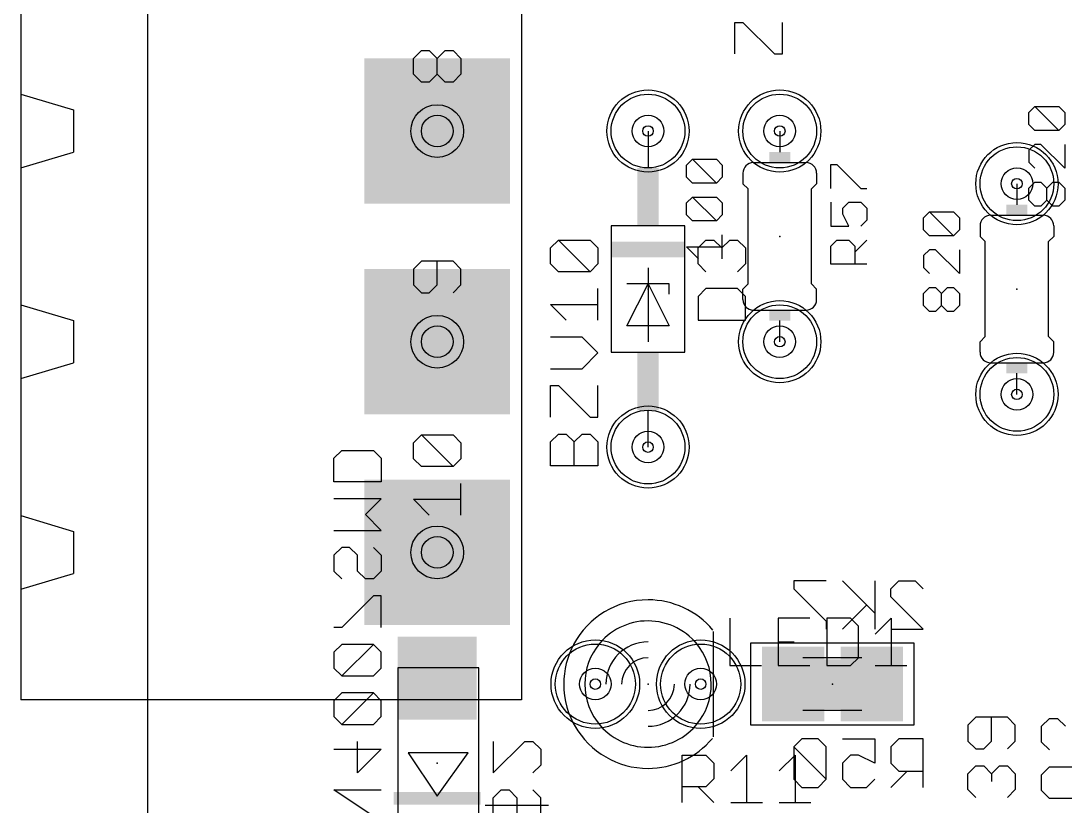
# Model space of a CAD drawing. Extents: x -2 to 128, y 10 to 112.
# Drawn here: x -2.41 to 22.75, y 31.98 to 50.92 of the extents above; entities that cross this region are included whole.
import ezdxf

# ---------------------------------------------------------------- set-up
doc = ezdxf.new("R2010")
doc.units = 0
for name, color, linetype in [('17', 82, 'CONTINUOUS'), ('20', 7, 'CONTINUOUS'), ('21', 253, 'CONTINUOUS'), ('22', 253, 'CONTINUOUS'), ('23', 7, 'CONTINUOUS'), ('24', 7, 'CONTINUOUS'), ('25', 253, 'CONTINUOUS'), ('26', 253, 'CONTINUOUS'), ('27', 253, 'CONTINUOUS'), ('28', 253, 'CONTINUOUS'), ('29', 253, 'CONTINUOUS'), ('30', 253, 'CONTINUOUS'), ('32', 253, 'CONTINUOUS'), ('36', 253, 'CONTINUOUS'), ('40', 175, 'CONTINUOUS'), ('44', 253, 'CONTINUOUS'), ('51', 253, 'CONTINUOUS'), ('52', 253, 'CONTINUOUS')]:
    doc.layers.add(name, color=color, linetype=linetype)

# ---------------------------------------------------------------- blocks, each defined once
blk = doc.blocks.new('RECT')
blk.add_solid([(-0.5, -0.5), (0.5, -0.5), (-0.5, 0.5), (0.5, 0.5)])
blk = doc.blocks.new('ROUNDP')
blk.add_circle((0, 0), 0.5)
blk = doc.blocks.new('SQUAREP')
blk.add_solid([(-0.5, -0.5), (0.5, -0.5), (-0.5, 0.5), (0.5, 0.5)])

msp = doc.modelspace()

# ---------------------------------------------------------------- linework, layer by layer
at = {"layer": '20'}
msp.add_line((0.64, 111.722), (0.64, 10.1472), dxfattribs=at)
at = {"layer": '21'}
for p, q in [((0.635, 87.376), (0.635, 34.544)), ((9.652, 52.705), (9.652, 48.895)), ((-2.413, 52.451), (-2.413, 49.149)), ((7.0475, 50.0121), (7.2382, 50.2028)), ((7.2382, 50.2028), (7.4289, 50.2028)), ((7.4289, 50.2028), (7.6195, 50.0121)), ((7.6195, 50.0121), (7.8102, 50.2028)), ((7.8102, 50.2028), (8.0008, 50.2028)), ((8.0008, 50.2028), (8.1915, 50.0121)), ((7.0475, 49.6308), (7.0475, 50.0121)), ((7.6195, 49.6308), (7.6195, 50.0121)), ((8.1915, 50.0121), (8.1915, 49.6308)), ((7.2382, 49.4401), (7.0475, 49.6308)), ((7.6195, 49.6308), (7.4289, 49.4401)), ((7.8102, 49.4401), (7.6195, 49.6308)), ((8.1915, 49.6308), (8.0008, 49.4401)), ((7.4289, 49.4401), (7.2382, 49.4401)), ((8.0008, 49.4401), (7.8102, 49.4401)), ((-2.413, 49.149), (-2.413, 47.371)), ((-2.413, 49.149), (-1.143, 48.768)), ((-1.143, 48.768), (-1.143, 47.752)), ((-2.413, 47.371), (-1.143, 47.752)), ((9.652, 47.625), (9.652, 43.815)), ((-2.413, 47.371), (-2.413, 44.069)), ((14.986, 47.244), (14.986, 46.99)), ((16.764, 47.244), (16.764, 46.99)), ((15.113, 46.863), (14.986, 46.99)), ((15.113, 44.577), (15.113, 46.863)), ((16.637, 46.863), (16.764, 46.99)), ((16.637, 44.577), (16.637, 46.863)), ((11.811, 45.974), (11.811, 42.926)), ((13.589, 45.974), (11.811, 45.974)), ((13.589, 42.926), (13.589, 45.974)), ((20.701, 45.974), (20.701, 45.72)), ((22.479, 45.974), (22.479, 45.72)), ((20.828, 45.593), (20.701, 45.72)), ((20.828, 43.307), (20.828, 45.593)), ((22.352, 45.593), (22.479, 45.72)), ((22.352, 43.307), (22.352, 45.593)), ((7.2382, 45.1228), (7.0475, 44.9321)), ((8.0008, 45.1228), (7.2382, 45.1228)), ((7.6195, 44.5508), (7.6195, 45.1228)), ((8.1915, 44.9321), (8.0008, 45.1228)), ((7.0475, 44.9321), (7.0475, 44.5508)), ((8.1915, 44.5508), (8.1915, 44.9321)), ((12.7, 44.958), (12.7, 44.577)), ((7.0475, 44.5508), (7.2382, 44.3601)), ((7.4289, 44.3601), (7.6195, 44.5508)), ((8.0008, 44.3601), (8.1915, 44.5508)), ((12.192, 43.561), (12.7, 44.577)), ((12.7, 44.577), (12.192, 44.577)), ((12.7, 44.577), (12.7, 43.18)), ((12.7, 44.577), (13.208, 43.561)), ((13.208, 44.577), (12.7, 44.577)), ((13.208, 44.323), (13.208, 44.577)), ((15.113, 44.577), (14.986, 44.45)), ((16.637, 44.577), (16.764, 44.45)), ((7.2382, 44.3601), (7.4289, 44.3601)), ((14.986, 44.196), (14.986, 44.45)), ((16.764, 44.196), (16.764, 44.45)), ((-2.413, 44.069), (-2.413, 42.291)), ((-2.413, 44.069), (-1.143, 43.688)), ((-1.143, 43.688), (-1.143, 42.672)), ((13.208, 43.561), (12.192, 43.561)), ((20.828, 43.307), (20.701, 43.18)), ((22.352, 43.307), (22.479, 43.18)), ((20.701, 42.926), (20.701, 43.18)), ((22.479, 42.926), (22.479, 43.18)), ((11.811, 42.926), (13.589, 42.926)), ((-2.413, 42.291), (-1.143, 42.672)), ((9.652, 42.545), (9.652, 38.735)), ((-2.413, 42.291), (-2.413, 38.989)), ((7.0475, 40.7411), (7.2382, 40.9318)), ((7.2382, 40.9318), (8.0008, 40.9318)), ((8.0008, 40.1691), (7.2382, 40.9318)), ((8.0008, 40.9318), (8.1915, 40.7411)), ((7.0475, 40.3598), (7.0475, 40.7411)), ((8.1915, 40.7411), (8.1915, 40.3598)), ((7.2382, 40.1691), (7.0475, 40.3598)), ((8.1915, 40.3598), (8.0008, 40.1691)), ((8.0008, 40.1691), (7.2382, 40.1691)), ((8.1915, 38.9997), (8.1915, 39.7624)), ((7.4289, 38.9997), (7.0475, 39.381)), ((7.0475, 39.381), (8.1915, 39.381)), ((-2.413, 38.989), (-2.413, 37.211)), ((-2.413, 38.989), (-1.143, 38.608)), ((-1.143, 38.608), (-1.143, 37.592)), ((-2.413, 37.211), (-1.143, 37.592)), ((9.652, 37.465), (9.652, 34.544)), ((-2.413, 37.211), (-2.413, 34.544)), ((0.635, 34.544), (-2.413, 34.544)), ((9.652, 34.544), (0.635, 34.544))]:
    msp.add_line(p, q, dxfattribs=at)
for centre, radius, start, end in [((15.24, 47.244), 0.254, 90, 180), ((16.51, 47.244), 0.254, 0, 90), ((20.955, 45.974), 0.254, 90, 180), ((22.225, 45.974), 0.254, 0, 90), ((15.24, 44.196), 0.254, 180, 270), ((16.51, 44.196), 0.254, 270, 0), ((20.955, 42.926), 0.254, 180, 270), ((22.225, 42.926), 0.254, 270, 0), ((12.7001, 34.925), 2.032, 90.0017, 151.9286), ((12.7, 34.925), 2.032, 39.8072, 90.0003), ((12.7, 34.925), 1.524, 90, 143.1301), ((12.7, 34.925), 1.524, 35.5374, 89.9987), ((12.7, 34.925), 1.524, 217.8728, 269.9997), ((12.7, 34.925), 1.524, 270.0003, 322.1272), ((12.6999, 34.925), 2.032, 209.7464, 270.0016), ((12.7, 34.925), 2.032, 269.9989, 319.762)]:
    msp.add_arc(centre, radius, start, end, dxfattribs=at)
at = {"layer": '22'}
for p, q in [((8.37, 33.27), (6.92, 33.27)), ((6.92, 33.27), (7.62, 32.22)), ((7.62, 32.22), (8.37, 33.27))]:
    msp.add_line(p, q, dxfattribs=at)
at = {"layer": '23'}
for p in [(15.875, 45.72), (12.7, 44.45), (21.59, 44.45), (12.7, 34.925)]:
    msp.add_point(p, dxfattribs=at)
at = {"layer": '24'}
for p in [(17.145, 34.925), (7.62, 33.02)]:
    msp.add_point(p, dxfattribs=at)
at = {"layer": '25'}
for p, q in [((17.1062, 46.878), (17.1062, 47.4542)), ((17.1062, 47.4542), (17.2502, 47.4542)), ((17.2502, 47.4542), (17.8264, 46.878)), ((17.8264, 46.878), (17.9705, 46.878)), ((17.1062, 46.5421), (17.1062, 45.9658)), ((17.3943, 46.398), (17.5383, 46.5421)), ((17.3943, 46.254), (17.3943, 46.398)), ((17.5383, 46.5421), (17.8264, 46.5421)), ((17.8264, 46.5421), (17.9705, 46.398)), ((17.9705, 46.398), (17.9705, 46.1099)), ((17.5383, 45.9658), (17.3943, 46.254)), ((17.9705, 46.1099), (17.8264, 45.9658)), ((17.1062, 45.9658), (17.5383, 45.9658)), ((13.9055, 45.4401), (14.0962, 45.6307)), ((14.0962, 45.6307), (14.2869, 45.6307)), ((14.2869, 45.6307), (14.4775, 45.4401)), ((14.4775, 45.4401), (14.6682, 45.6307)), ((14.6682, 45.6307), (14.8588, 45.6307)), ((14.8588, 45.6307), (15.0495, 45.4401)), ((17.1062, 45.4859), (17.2502, 45.6299)), ((17.2502, 45.6299), (17.5383, 45.6299)), ((17.5383, 45.6299), (17.6824, 45.4859)), ((17.6824, 45.3418), (17.9705, 45.6299)), ((13.9055, 45.0588), (13.9055, 45.4401)), ((14.4775, 45.4401), (14.4775, 45.2494)), ((15.0495, 45.4401), (15.0495, 45.0588)), ((17.1062, 45.0537), (17.1062, 45.4859)), ((17.6824, 45.4859), (17.6824, 45.0537)), ((14.0962, 44.8681), (13.9055, 45.0588)), ((15.0495, 45.0588), (14.8588, 44.8681)), ((17.9705, 45.0537), (17.1062, 45.0537)), ((14.0962, 44.4614), (13.9055, 44.2707)), ((14.8588, 44.4614), (14.0962, 44.4614)), ((15.0495, 44.2707), (14.8588, 44.4614)), ((13.9055, 44.2707), (13.9055, 43.6987)), ((15.0495, 43.6987), (15.0495, 44.2707)), ((13.9055, 43.6987), (15.0495, 43.6987)), ((14.6685, 36.5135), (14.6685, 35.3695)), ((16.6005, 36.5135), (15.8379, 36.5135)), ((15.8379, 36.5135), (15.8379, 35.3695)), ((17.0073, 36.5135), (17.0073, 35.3695)), ((17.5793, 36.5135), (17.0073, 36.5135)), ((17.7699, 36.3228), (17.5793, 36.5135)), ((18.1767, 36.1322), (18.558, 36.5135)), ((18.558, 36.5135), (18.558, 35.3695)), ((17.7699, 35.5602), (17.7699, 36.3228)), ((15.8379, 35.9415), (16.2192, 35.9415)), ((17.5793, 35.3695), (17.7699, 35.5602)), ((14.6685, 35.3695), (15.4312, 35.3695)), ((15.8379, 35.3695), (16.6005, 35.3695)), ((17.0073, 35.3695), (17.5793, 35.3695)), ((18.1767, 35.3695), (18.9393, 35.3695)), ((22.1859, 33.9085), (22.3766, 34.0992)), ((22.3766, 34.0992), (22.5673, 34.0992)), ((22.5673, 34.0992), (22.7579, 33.9085)), ((22.1859, 33.5272), (22.1859, 33.9085)), ((22.3766, 33.3365), (22.1859, 33.5272)), ((13.5255, 32.0675), (13.5255, 33.2115)), ((13.5255, 33.2115), (14.0975, 33.2115)), ((14.0975, 33.2115), (14.2881, 33.0208)), ((14.2881, 33.0208), (14.2881, 32.6395)), ((14.6949, 32.8302), (15.0762, 33.2115)), ((15.0762, 33.2115), (15.0762, 32.0675)), ((15.8643, 32.8302), (16.2456, 33.2115)), ((16.2456, 33.2115), (16.2456, 32.0675)), ((22.1859, 32.7391), (22.3766, 32.9298)), ((22.1859, 32.3578), (22.1859, 32.7391)), ((22.3766, 32.9298), (23.1392, 32.9298)), ((14.2881, 32.6395), (14.0975, 32.4488)), ((14.0975, 32.4488), (13.5255, 32.4488)), ((13.9068, 32.4488), (14.2881, 32.0675)), ((22.3766, 32.1671), (22.1859, 32.3578)), ((14.6949, 32.0675), (15.4575, 32.0675)), ((15.8643, 32.0675), (16.6269, 32.0675)), ((23.1392, 32.1671), (22.3766, 32.1671))]:
    msp.add_line(p, q, dxfattribs=at)
at = {"layer": '26'}
for p, q in [((8.9695, 33.5449), (8.9695, 32.7823)), ((8.9695, 32.7823), (9.7322, 33.5449)), ((9.7322, 33.5449), (9.9228, 33.5449)), ((9.9228, 33.5449), (10.1135, 33.3543)), ((16.4089, 33.6052), (16.214, 33.4103)), ((16.7987, 33.6052), (16.4089, 33.6052)), ((16.9936, 33.4103), (16.7987, 33.6052)), ((17.3834, 33.6052), (18.163, 33.6052)), ((18.163, 33.6052), (18.163, 33.0205)), ((18.7477, 33.6052), (18.5528, 33.4103)), ((19.3324, 33.6052), (18.7477, 33.6052)), ((19.3324, 32.4358), (19.3324, 33.6052)), ((10.1135, 33.3543), (10.1135, 32.973)), ((16.214, 33.4103), (16.214, 32.6307)), ((16.9936, 32.6307), (16.214, 33.4103)), ((16.9936, 32.6307), (16.9936, 33.4103)), ((18.5528, 33.4103), (18.5528, 33.0205)), ((10.1135, 32.973), (9.9228, 32.7823)), ((17.5783, 33.2154), (17.3834, 33.0205)), ((17.3834, 33.0205), (17.3834, 32.6307)), ((17.7732, 33.2154), (17.5783, 33.2154)), ((18.163, 33.0205), (17.7732, 33.2154)), ((18.5528, 33.0205), (18.7477, 32.8256)), ((18.9426, 32.8256), (18.5528, 32.4358)), ((18.7477, 32.8256), (19.3324, 32.8256)), ((16.214, 32.6307), (16.4089, 32.4358)), ((16.7987, 32.4358), (16.9936, 32.6307)), ((17.3834, 32.6307), (17.5783, 32.4358)), ((17.9681, 32.4358), (18.163, 32.6307)), ((8.9695, 32.1849), (9.1602, 32.3755)), ((9.1602, 32.3755), (9.3508, 32.3755)), ((9.3508, 32.3755), (9.5415, 32.1849)), ((10.1135, 32.1849), (9.9228, 32.3755)), ((16.4089, 32.4358), (16.7987, 32.4358)), ((17.5783, 32.4358), (17.9681, 32.4358)), ((10.3041, 31.9942), (8.7788, 31.9942)), ((8.9695, 31.8036), (8.9695, 32.1849)), ((9.5415, 32.1849), (9.5415, 31.8036)), ((10.1135, 31.8036), (10.1135, 32.1849))]:
    msp.add_line(p, q, dxfattribs=at)
at = {"layer": '27'}
for p, q in [((14.7945, 50.1179), (14.7945, 50.8806)), ((14.7945, 50.8806), (14.9852, 50.8806)), ((14.9852, 50.8806), (15.7478, 50.1179)), ((15.9385, 50.1179), (15.9385, 50.8806)), ((15.7478, 50.1179), (15.9385, 50.1179)), ((21.8814, 48.7071), (22.0254, 48.8512)), ((22.0254, 48.8512), (22.6016, 48.8512)), ((22.6016, 48.275), (22.0254, 48.8512)), ((22.6016, 48.8512), (22.7457, 48.7071)), ((21.8814, 48.419), (21.8814, 48.7071)), ((22.7457, 48.7071), (22.7457, 48.419)), ((22.0254, 48.275), (21.8814, 48.419)), ((22.7457, 48.419), (22.6016, 48.275)), ((22.6016, 48.275), (22.0254, 48.275)), ((22.0254, 47.9391), (21.8814, 47.795)), ((22.1695, 47.9391), (22.0254, 47.9391)), ((22.7457, 47.3628), (22.1695, 47.9391)), ((22.7457, 47.9391), (22.7457, 47.3628)), ((13.6264, 47.4371), (13.7704, 47.5812)), ((13.7704, 47.5812), (14.3466, 47.5812)), ((14.3466, 47.005), (13.7704, 47.5812)), ((14.3466, 47.5812), (14.4907, 47.4371)), ((21.8814, 47.795), (21.8814, 47.5069)), ((13.6264, 47.149), (13.6264, 47.4371)), ((14.4907, 47.4371), (14.4907, 47.149)), ((21.8814, 47.5069), (22.0254, 47.3628)), ((13.7704, 47.005), (13.6264, 47.149)), ((14.4907, 47.149), (14.3466, 47.005)), ((14.3466, 47.005), (13.7704, 47.005)), ((21.8814, 46.8829), (22.0254, 47.0269)), ((21.8814, 46.5948), (21.8814, 46.8829)), ((22.0254, 47.0269), (22.1695, 47.0269)), ((22.1695, 47.0269), (22.3135, 46.8829)), ((22.3135, 46.8829), (22.4576, 47.0269)), ((22.3135, 46.5948), (22.3135, 46.8829)), ((22.4576, 47.0269), (22.6016, 47.0269)), ((22.6016, 47.0269), (22.7457, 46.8829)), ((22.7457, 46.8829), (22.7457, 46.5948)), ((13.6264, 46.525), (13.7704, 46.6691)), ((13.7704, 46.6691), (14.3466, 46.6691)), ((14.3466, 46.0928), (13.7704, 46.6691)), ((14.3466, 46.6691), (14.4907, 46.525)), ((22.0254, 46.4507), (21.8814, 46.5948)), ((22.3135, 46.5948), (22.1695, 46.4507)), ((22.4576, 46.4507), (22.3135, 46.5948)), ((22.7457, 46.5948), (22.6016, 46.4507)), ((13.6264, 46.2369), (13.6264, 46.525)), ((14.4907, 46.525), (14.4907, 46.2369)), ((19.3414, 46.1671), (19.4854, 46.3112)), ((19.4854, 46.3112), (20.0616, 46.3112)), ((20.0616, 45.735), (19.4854, 46.3112)), ((20.0616, 46.3112), (20.2057, 46.1671)), ((22.1695, 46.4507), (22.0254, 46.4507)), ((22.6016, 46.4507), (22.4576, 46.4507)), ((13.7704, 46.0928), (13.6264, 46.2369)), ((14.3466, 46.0928), (13.7704, 46.0928)), ((14.4907, 46.2369), (14.3466, 46.0928)), ((19.3414, 45.879), (19.3414, 46.1671)), ((20.2057, 46.1671), (20.2057, 45.879)), ((19.4854, 45.735), (19.3414, 45.879)), ((20.2057, 45.879), (20.0616, 45.735)), ((10.3495, 45.4401), (10.5402, 45.6307)), ((10.5402, 45.6307), (11.3028, 45.6307)), ((11.3028, 44.8681), (10.5402, 45.6307)), ((11.3028, 45.6307), (11.4935, 45.4401)), ((14.4907, 45.1807), (14.4907, 45.7569)), ((20.0616, 45.735), (19.4854, 45.735)), ((10.3495, 45.0588), (10.3495, 45.4401)), ((11.4935, 45.4401), (11.4935, 45.0588)), ((13.9145, 45.1807), (13.6264, 45.4688)), ((13.6264, 45.4688), (14.4907, 45.4688)), ((19.4854, 45.3991), (19.3414, 45.255)), ((19.6295, 45.3991), (19.4854, 45.3991)), ((20.2057, 44.8228), (19.6295, 45.3991)), ((20.2057, 45.3991), (20.2057, 44.8228)), ((10.5402, 44.8681), (10.3495, 45.0588)), ((11.4935, 45.0588), (11.3028, 44.8681)), ((19.3414, 45.255), (19.3414, 44.9669)), ((11.3028, 44.8681), (10.5402, 44.8681)), ((19.3414, 44.9669), (19.4854, 44.8228)), ((11.4935, 43.6987), (11.4935, 44.4613)), ((19.3414, 44.3429), (19.4854, 44.4869)), ((19.3414, 44.0548), (19.3414, 44.3429)), ((19.4854, 44.4869), (19.6295, 44.4869)), ((19.6295, 44.4869), (19.7735, 44.3429)), ((19.7735, 44.3429), (19.9176, 44.4869)), ((19.7735, 44.0548), (19.7735, 44.3429)), ((19.9176, 44.4869), (20.0616, 44.4869)), ((20.0616, 44.4869), (20.2057, 44.3429)), ((20.2057, 44.3429), (20.2057, 44.0548)), ((10.7309, 43.6987), (10.3495, 44.08)), ((10.3495, 44.08), (11.4935, 44.08)), ((19.4854, 43.9107), (19.3414, 44.0548)), ((19.7735, 44.0548), (19.6295, 43.9107)), ((19.9176, 43.9107), (19.7735, 44.0548)), ((20.2057, 44.0548), (20.0616, 43.9107)), ((19.6295, 43.9107), (19.4854, 43.9107)), ((20.0616, 43.9107), (19.9176, 43.9107)), ((11.1122, 43.2919), (10.3495, 43.2919)), ((11.4935, 42.9106), (11.1122, 43.2919)), ((11.1122, 42.5293), (11.4935, 42.9106)), ((10.3495, 42.5293), (11.1122, 42.5293)), ((10.3495, 41.3599), (10.3495, 42.1226)), ((10.3495, 42.1226), (10.5402, 42.1226)), ((10.5402, 42.1226), (11.3028, 41.3599)), ((11.4935, 41.3599), (11.4935, 42.1226)), ((11.3028, 41.3599), (11.4935, 41.3599)), ((10.3495, 40.7625), (10.5402, 40.9532)), ((10.5402, 40.9532), (10.7309, 40.9532)), ((10.7309, 40.9532), (10.9215, 40.7625)), ((10.9215, 40.7625), (11.1122, 40.9532)), ((11.1122, 40.9532), (11.3028, 40.9532)), ((11.3028, 40.9532), (11.4935, 40.7625)), ((10.3495, 40.1905), (10.3495, 40.7625)), ((10.9215, 40.1905), (10.9215, 40.7625)), ((11.4935, 40.7625), (11.4935, 40.1905)), ((11.4935, 40.1905), (10.3495, 40.1905)), ((20.5986, 34.1245), (20.4079, 33.9339)), ((21.3612, 34.1245), (20.5986, 34.1245)), ((20.9799, 33.5526), (20.9799, 34.1245)), ((21.5519, 33.9339), (21.3612, 34.1245)), ((20.4079, 33.9339), (20.4079, 33.5526)), ((21.5519, 33.5526), (21.5519, 33.9339)), ((20.4079, 33.5526), (20.5986, 33.3619)), ((20.7893, 33.3619), (20.9799, 33.5526)), ((21.3612, 33.3619), (21.5519, 33.5526)), ((20.5986, 33.3619), (20.7893, 33.3619)), ((20.4079, 32.7645), (20.5986, 32.9551)), ((20.4079, 32.3832), (20.4079, 32.7645)), ((20.5986, 32.9551), (20.7893, 32.9551)), ((20.7893, 32.9551), (20.9799, 32.7645)), ((20.9799, 32.7645), (21.1706, 32.9551)), ((20.9799, 32.7645), (20.9799, 32.5738)), ((21.1706, 32.9551), (21.3612, 32.9551)), ((21.3612, 32.9551), (21.5519, 32.7645)), ((21.5519, 32.7645), (21.5519, 32.3832)), ((20.5986, 32.1925), (20.4079, 32.3832)), ((21.5519, 32.3832), (21.3612, 32.1925))]:
    msp.add_line(p, q, dxfattribs=at)
at = {"layer": '28'}
for p, q in [((5.1275, 40.3707), (5.3182, 40.5613)), ((5.3182, 40.5613), (6.0808, 40.5613)), ((6.0808, 40.5613), (6.2715, 40.3707)), ((5.1275, 39.7987), (5.1275, 40.3707)), ((6.2715, 40.3707), (6.2715, 39.7987)), ((6.2715, 39.7987), (5.1275, 39.7987)), ((6.2715, 39.3919), (5.1275, 39.3919)), ((5.8902, 39.0106), (6.2715, 39.3919)), ((6.2715, 38.6293), (5.8902, 39.0106)), ((5.1275, 38.6293), (6.2715, 38.6293)), ((5.3182, 38.2225), (5.1275, 38.0319)), ((5.1275, 38.0319), (5.1275, 37.6505)), ((5.5088, 38.2225), (5.3182, 38.2225)), ((5.6995, 38.0319), (5.5088, 38.2225)), ((5.6995, 37.6505), (5.6995, 38.0319)), ((6.0808, 38.2225), (6.2715, 38.0319)), ((6.2715, 38.0319), (6.2715, 37.6505)), ((5.1275, 37.6505), (5.3182, 37.4599)), ((5.8902, 37.4599), (5.6995, 37.6505)), ((6.2715, 37.6505), (6.0808, 37.4599)), ((6.0808, 37.4599), (5.8902, 37.4599)), ((16.9936, 37.4152), (16.214, 37.4152)), ((16.214, 37.4152), (16.214, 37.2203)), ((18.163, 36.6356), (17.3834, 37.4152)), ((18.163, 37.4152), (18.163, 36.2458)), ((18.5528, 37.2203), (18.7477, 37.4152)), ((18.7477, 37.4152), (19.1375, 37.4152)), ((19.1375, 37.4152), (19.3324, 37.2203)), ((6.0808, 37.0531), (5.3182, 36.2905)), ((6.2715, 37.0531), (6.0808, 37.0531)), ((6.2715, 36.2905), (6.2715, 37.0531)), ((16.214, 37.2203), (16.9936, 36.4407)), ((18.5528, 37.0254), (18.5528, 37.2203)), ((19.3324, 36.2458), (18.5528, 37.0254)), ((17.9681, 36.8305), (17.3834, 36.2458)), ((5.3182, 36.2905), (5.1275, 36.2905)), ((16.9936, 36.4407), (16.9936, 36.2458)), ((18.5528, 36.2458), (19.3324, 36.2458)), ((5.3182, 35.8837), (5.1275, 35.6931)), ((6.0808, 35.8837), (5.3182, 35.8837)), ((5.3182, 35.1211), (6.0808, 35.8837)), ((6.2715, 35.6931), (6.0808, 35.8837)), ((5.1275, 35.6931), (5.1275, 35.3118)), ((6.2715, 35.3118), (6.2715, 35.6931)), ((5.1275, 35.3118), (5.3182, 35.1211)), ((6.0808, 35.1211), (6.2715, 35.3118)), ((5.3182, 35.1211), (6.0808, 35.1211)), ((5.3182, 34.7143), (5.1275, 34.5237)), ((5.1275, 34.5237), (5.1275, 34.1424)), ((6.0808, 34.7143), (5.3182, 34.7143)), ((5.3182, 33.9517), (6.0808, 34.7143)), ((6.2715, 34.5237), (6.0808, 34.7143)), ((6.2715, 34.1424), (6.2715, 34.5237)), ((5.1275, 34.1424), (5.3182, 33.9517)), ((6.0808, 33.9517), (6.2715, 34.1424)), ((5.3182, 33.9517), (6.0808, 33.9517)), ((5.6995, 32.7823), (5.6995, 33.5449)), ((5.1275, 33.3543), (6.2715, 33.3543)), ((6.2715, 33.3543), (5.6995, 32.7823)), ((6.2715, 31.6129), (5.1275, 32.3755)), ((5.1275, 32.3755), (6.2715, 32.3755))]:
    msp.add_line(p, q, dxfattribs=at)
at = {"layer": '40'}
for p, q in [((19.118, 35.908), (15.172, 35.908)), ((15.172, 35.908), (15.172, 33.942)), ((19.118, 33.942), (19.118, 35.908)), ((15.172, 33.942), (19.118, 33.942))]:
    msp.add_line(p, q, dxfattribs=at)
at = {"layer": '44'}
for centre, radius in [((7.62, 48.26), 0.381), ((12.7, 48.26), 0.127), ((15.875, 48.26), 0.127), ((21.59, 46.99), 0.127), ((7.62, 43.18), 0.381), ((15.875, 43.18), 0.127), ((21.59, 41.91), 0.127), ((12.7, 40.64), 0.127), ((7.62, 38.1), 0.381), ((11.43, 34.925), 0.127), ((13.97, 34.925), 0.127)]:
    msp.add_circle(centre, radius, dxfattribs=at)
at = {"layer": '51'}
for p, q in [((9.652, 48.895), (9.652, 47.625)), ((12.7, 48.26), (12.7, 47.371)), ((15.875, 48.26), (15.875, 47.752)), ((15.24, 47.498), (16.51, 47.498)), ((21.59, 46.99), (21.59, 46.482)), ((20.955, 46.228), (22.225, 46.228)), ((9.652, 43.815), (9.652, 42.545)), ((15.24, 43.942), (16.51, 43.942)), ((15.875, 43.18), (15.875, 43.688)), ((20.955, 42.672), (22.225, 42.672)), ((21.59, 41.91), (21.59, 42.418)), ((12.7, 40.64), (12.7, 41.529)), ((9.652, 38.735), (9.652, 37.465)), ((14.2748, 33.655), (14.2748, 36.195))]:
    msp.add_line(p, q, dxfattribs=at)
for centre, radius, start, end in [((12.7, 34.925), 2.032, 151.6982, 179.9999), ((12.7, 34.925), 1.524, 140.1962, 179.9998), ((12.7, 34.925), 1.016, 90, 180), ((12.7, 34.925), 1.524, 0.0005, 40.6017), ((12.7, 34.925), 0.635, 90, 180), ((12.7, 34.9249), 2.032, 179.9977, 211.6059), ((12.7, 34.9249), 1.524, 179.9976, 221.6308), ((12.7, 34.925), 0.635, 270, 0), ((12.7, 34.925), 1.016, 270, 0), ((12.7, 34.925), 1.524, 320.1962, 359.9998)]:
    msp.add_arc(centre, radius, start, end, dxfattribs=at)
at = {"layer": '52'}
for p, q in [((17.8562, 35.56), (16.4338, 35.56)), ((8.62, 35.32), (6.67, 35.32)), ((6.67, 35.32), (6.67, 30.72)), ((8.62, 30.72), (8.62, 35.32)), ((17.8562, 34.29), (16.4338, 34.29))]:
    msp.add_line(p, q, dxfattribs=at)

# ---------------------------------------------------------------- block references
at = {"layer": '17'}
for name, p, xscale, yscale in [('SQUAREP', (7.62, 48.26), 3.302, 3.302), ('ROUNDP', (7.62, 48.26), 1.27, 1.27), ('ROUNDP', (7.62, 48.26), 1.27, 1.27), ('ROUNDP', (7.62, 48.26), 1.27, 1.27), ('ROUNDP', (7.62, 48.26), 1.27, 1.27), ('ROUNDP', (7.62, 48.26), 1.27, 1.27), ('ROUNDP', (7.62, 48.26), 1.27, 1.27), ('ROUNDP', (7.62, 48.26), 1.27, 1.27), ('ROUNDP', (7.62, 48.26), 1.27, 1.27), ('ROUNDP', (7.62, 48.26), 1.27, 1.27), ('ROUNDP', (7.62, 48.26), 1.27, 1.27), ('ROUNDP', (7.62, 48.26), 1.27, 1.27), ('ROUNDP', (7.62, 48.26), 1.27, 1.27), ('ROUNDP', (7.62, 48.26), 1.27, 1.27), ('ROUNDP', (7.62, 48.26), 1.27, 1.27), ('SQUAREP', (7.62, 43.18), 3.302, 3.302), ('ROUNDP', (7.62, 43.18), 1.27, 1.27), ('ROUNDP', (7.62, 43.18), 1.27, 1.27), ('ROUNDP', (7.62, 43.18), 1.27, 1.27), ('ROUNDP', (7.62, 43.18), 1.27, 1.27), ('ROUNDP', (7.62, 43.18), 1.27, 1.27), ('ROUNDP', (7.62, 43.18), 1.27, 1.27), ('ROUNDP', (7.62, 43.18), 1.27, 1.27), ('ROUNDP', (7.62, 43.18), 1.27, 1.27), ('ROUNDP', (7.62, 43.18), 1.27, 1.27), ('ROUNDP', (7.62, 43.18), 1.27, 1.27), ('ROUNDP', (7.62, 43.18), 1.27, 1.27), ('ROUNDP', (7.62, 43.18), 1.27, 1.27), ('ROUNDP', (7.62, 43.18), 1.27, 1.27), ('ROUNDP', (7.62, 43.18), 1.27, 1.27), ('SQUAREP', (7.62, 38.1), 3.302, 3.302), ('ROUNDP', (7.62, 38.1), 1.27, 1.27), ('ROUNDP', (7.62, 38.1), 1.27, 1.27), ('ROUNDP', (7.62, 38.1), 1.27, 1.27), ('ROUNDP', (7.62, 38.1), 1.27, 1.27), ('ROUNDP', (7.62, 38.1), 1.27, 1.27), ('ROUNDP', (7.62, 38.1), 1.27, 1.27), ('ROUNDP', (7.62, 38.1), 1.27, 1.27), ('ROUNDP', (7.62, 38.1), 1.27, 1.27), ('ROUNDP', (7.62, 38.1), 1.27, 1.27), ('ROUNDP', (7.62, 38.1), 1.27, 1.27), ('ROUNDP', (7.62, 38.1), 1.27, 1.27), ('ROUNDP', (7.62, 38.1), 1.27, 1.27), ('ROUNDP', (7.62, 38.1), 1.27, 1.27), ('ROUNDP', (7.62, 38.1), 1.27, 1.27), ('ROUNDP', (11.43, 34.925), 1.9304, 1.9304), ('ROUNDP', (13.97, 34.925), 1.9304, 1.9304), ('ROUNDP', (11.43, 34.925), 0.762, 0.762), ('ROUNDP', (11.43, 34.925), 0.762, 0.762), ('ROUNDP', (11.43, 34.925), 0.762, 0.762), ('ROUNDP', (11.43, 34.925), 0.762, 0.762), ('ROUNDP', (11.43, 34.925), 0.762, 0.762), ('ROUNDP', (11.43, 34.925), 0.762, 0.762), ('ROUNDP', (11.43, 34.925), 0.762, 0.762), ('ROUNDP', (11.43, 34.925), 0.762, 0.762), ('ROUNDP', (11.43, 34.925), 0.762, 0.762), ('ROUNDP', (11.43, 34.925), 0.762, 0.762), ('ROUNDP', (11.43, 34.925), 0.762, 0.762), ('ROUNDP', (11.43, 34.925), 0.762, 0.762), ('ROUNDP', (11.43, 34.925), 0.762, 0.762), ('ROUNDP', (11.43, 34.925), 0.762, 0.762), ('ROUNDP', (13.97, 34.925), 0.762, 0.762), ('ROUNDP', (13.97, 34.925), 0.762, 0.762), ('ROUNDP', (13.97, 34.925), 0.762, 0.762), ('ROUNDP', (13.97, 34.925), 0.762, 0.762), ('ROUNDP', (13.97, 34.925), 0.762, 0.762), ('ROUNDP', (13.97, 34.925), 0.762, 0.762), ('ROUNDP', (13.97, 34.925), 0.762, 0.762), ('ROUNDP', (13.97, 34.925), 0.762, 0.762), ('ROUNDP', (13.97, 34.925), 0.762, 0.762), ('ROUNDP', (13.97, 34.925), 0.762, 0.762), ('ROUNDP', (13.97, 34.925), 0.762, 0.762), ('ROUNDP', (13.97, 34.925), 0.762, 0.762), ('ROUNDP', (13.97, 34.925), 0.762, 0.762), ('ROUNDP', (13.97, 34.925), 0.762, 0.762)]:
    msp.add_blockref(name, p, dxfattribs=dict(at, xscale=xscale, yscale=yscale))
at = {"layer": '17', "rotation": 270}
for p, xscale, yscale in [((12.7, 48.26), 1.778, 1.778), ((15.875, 48.26), 1.778, 1.778), ((12.7, 48.26), 0.762, 0.762), ((12.7, 48.26), 0.762, 0.762), ((12.7, 48.26), 0.762, 0.762), ((12.7, 48.26), 0.762, 0.762), ((12.7, 48.26), 0.762, 0.762), ((12.7, 48.26), 0.762, 0.762), ((12.7, 48.26), 0.762, 0.762), ((12.7, 48.26), 0.762, 0.762), ((12.7, 48.26), 0.762, 0.762), ((12.7, 48.26), 0.762, 0.762), ((12.7, 48.26), 0.762, 0.762), ((12.7, 48.26), 0.762, 0.762), ((12.7, 48.26), 0.762, 0.762), ((12.7, 48.26), 0.762, 0.762), ((15.875, 48.26), 0.762, 0.762), ((15.875, 48.26), 0.762, 0.762), ((15.875, 48.26), 0.762, 0.762), ((15.875, 48.26), 0.762, 0.762), ((15.875, 48.26), 0.762, 0.762), ((15.875, 48.26), 0.762, 0.762), ((15.875, 48.26), 0.762, 0.762), ((15.875, 48.26), 0.762, 0.762), ((15.875, 48.26), 0.762, 0.762), ((15.875, 48.26), 0.762, 0.762), ((15.875, 48.26), 0.762, 0.762), ((15.875, 48.26), 0.762, 0.762), ((15.875, 48.26), 0.762, 0.762), ((15.875, 48.26), 0.762, 0.762), ((21.59, 46.99), 1.778, 1.778), ((21.59, 46.99), 0.762, 0.762), ((21.59, 46.99), 0.762, 0.762), ((21.59, 46.99), 0.762, 0.762), ((21.59, 46.99), 0.762, 0.762), ((21.59, 46.99), 0.762, 0.762), ((21.59, 46.99), 0.762, 0.762), ((21.59, 46.99), 0.762, 0.762), ((21.59, 46.99), 0.762, 0.762), ((21.59, 46.99), 0.762, 0.762), ((21.59, 46.99), 0.762, 0.762), ((21.59, 46.99), 0.762, 0.762), ((21.59, 46.99), 0.762, 0.762), ((21.59, 46.99), 0.762, 0.762), ((21.59, 46.99), 0.762, 0.762), ((15.875, 43.18), 1.778, 1.778), ((15.875, 43.18), 0.762, 0.762), ((15.875, 43.18), 0.762, 0.762), ((15.875, 43.18), 0.762, 0.762), ((15.875, 43.18), 0.762, 0.762), ((15.875, 43.18), 0.762, 0.762), ((15.875, 43.18), 0.762, 0.762), ((15.875, 43.18), 0.762, 0.762), ((15.875, 43.18), 0.762, 0.762), ((15.875, 43.18), 0.762, 0.762), ((15.875, 43.18), 0.762, 0.762), ((15.875, 43.18), 0.762, 0.762), ((15.875, 43.18), 0.762, 0.762), ((15.875, 43.18), 0.762, 0.762), ((15.875, 43.18), 0.762, 0.762), ((21.59, 41.91), 1.778, 1.778), ((21.59, 41.91), 0.762, 0.762), ((21.59, 41.91), 0.762, 0.762), ((21.59, 41.91), 0.762, 0.762), ((21.59, 41.91), 0.762, 0.762), ((21.59, 41.91), 0.762, 0.762), ((21.59, 41.91), 0.762, 0.762), ((21.59, 41.91), 0.762, 0.762), ((21.59, 41.91), 0.762, 0.762), ((21.59, 41.91), 0.762, 0.762), ((21.59, 41.91), 0.762, 0.762), ((21.59, 41.91), 0.762, 0.762), ((21.59, 41.91), 0.762, 0.762), ((21.59, 41.91), 0.762, 0.762), ((21.59, 41.91), 0.762, 0.762), ((12.7, 40.64), 1.778, 1.778), ((12.7, 40.64), 0.762, 0.762), ((12.7, 40.64), 0.762, 0.762), ((12.7, 40.64), 0.762, 0.762), ((12.7, 40.64), 0.762, 0.762), ((12.7, 40.64), 0.762, 0.762), ((12.7, 40.64), 0.762, 0.762), ((12.7, 40.64), 0.762, 0.762), ((12.7, 40.64), 0.762, 0.762), ((12.7, 40.64), 0.762, 0.762), ((12.7, 40.64), 0.762, 0.762), ((12.7, 40.64), 0.762, 0.762), ((12.7, 40.64), 0.762, 0.762), ((12.7, 40.64), 0.762, 0.762), ((12.7, 40.64), 0.762, 0.762)]:
    msp.add_blockref('ROUNDP', p, dxfattribs=dict(at, xscale=xscale, yscale=yscale))
at = {"layer": '21', "rotation": 270}
for p, xscale, yscale in [((12.7, 46.6725), 1.397, 0.508), ((12.7, 45.4025), 0.381, 1.778), ((12.7, 42.2275), 1.397, 0.508)]:
    msp.add_blockref('RECT', p, dxfattribs=dict(at, xscale=xscale, yscale=yscale))
at = {"layer": '22', "xscale": 0.3, "yscale": 2.1, "rotation": 90}
msp.add_blockref('RECT', (7.62, 32.17), dxfattribs=at)
at = {"layer": '29'}
for name, p, xscale, yscale in [('SQUAREP', (7.62, 48.26), 3.5052, 3.5052), ('SQUAREP', (7.62, 43.18), 3.5052, 3.5052), ('SQUAREP', (7.62, 38.1), 3.5052, 3.5052), ('ROUNDP', (11.43, 34.925), 2.1336, 2.1336), ('ROUNDP', (13.97, 34.925), 2.1336, 2.1336)]:
    msp.add_blockref(name, p, dxfattribs=dict(at, xscale=xscale, yscale=yscale))
at = {"layer": '29', "xscale": 1.9812, "yscale": 1.9812, "rotation": 270}
for p in [(12.7, 48.26), (15.875, 48.26), (21.59, 46.99), (15.875, 43.18), (21.59, 41.91), (12.7, 40.64)]:
    msp.add_blockref('ROUNDP', p, dxfattribs=at)
at = {"layer": '30'}
for name, p, xscale, yscale in [('SQUAREP', (7.62, 48.26), 3.5052, 3.5052), ('SQUAREP', (7.62, 43.18), 3.5052, 3.5052), ('SQUAREP', (7.62, 38.1), 3.5052, 3.5052), ('ROUNDP', (11.43, 34.925), 2.1336, 2.1336), ('ROUNDP', (13.97, 34.925), 2.1336, 2.1336), ('RECT', (16.195, 34.925), 1.5032, 1.8032), ('RECT', (18.095, 34.925), 1.5032, 1.8032)]:
    msp.add_blockref(name, p, dxfattribs=dict(at, xscale=xscale, yscale=yscale))
for name, p, xscale, yscale, rotation in [('ROUNDP', (12.7, 48.26), 1.9812, 1.9812, 270), ('ROUNDP', (15.875, 48.26), 1.9812, 1.9812, 270), ('ROUNDP', (21.59, 46.99), 1.9812, 1.9812, 270), ('ROUNDP', (15.875, 43.18), 1.9812, 1.9812, 270), ('ROUNDP', (21.59, 41.91), 1.9812, 1.9812, 270), ('ROUNDP', (12.7, 40.64), 1.9812, 1.9812, 270), ('RECT', (7.62, 35.07), 2.0032, 1.9032, 90)]:
    msp.add_blockref(name, p, dxfattribs=dict(at, xscale=xscale, yscale=yscale, rotation=rotation))
at = {"layer": '32', "xscale": 1.8, "yscale": 1.7, "rotation": 90}
msp.add_blockref('RECT', (7.62, 35.07), dxfattribs=at)
at = {"layer": '32', "xscale": 1.3, "yscale": 1.6}
for p in [(16.195, 34.925), (18.095, 34.925)]:
    msp.add_blockref('RECT', p, dxfattribs=at)
at = {"layer": '36', "xscale": 0.3998, "yscale": 1.1998}
msp.add_blockref('RECT', (17.145, 34.925), dxfattribs=at)
at = {"layer": '51', "xscale": 0.254, "yscale": 0.508, "rotation": 270}
for p in [(15.875, 47.625), (21.59, 46.355), (15.875, 43.815), (21.59, 42.545)]:
    msp.add_blockref('RECT', p, dxfattribs=at)
at = {"layer": '52', "xscale": 0.25, "yscale": 1.35, "rotation": 90}
msp.add_blockref('RECT', (7.595, 35.545), dxfattribs=at)
at = {"layer": '52', "xscale": 0.3556, "yscale": 1.4224}
for p in [(16.2814, 34.925), (18.0086, 34.925)]:
    msp.add_blockref('RECT', p, dxfattribs=at)

doc.saveas('drawing.dxf')
